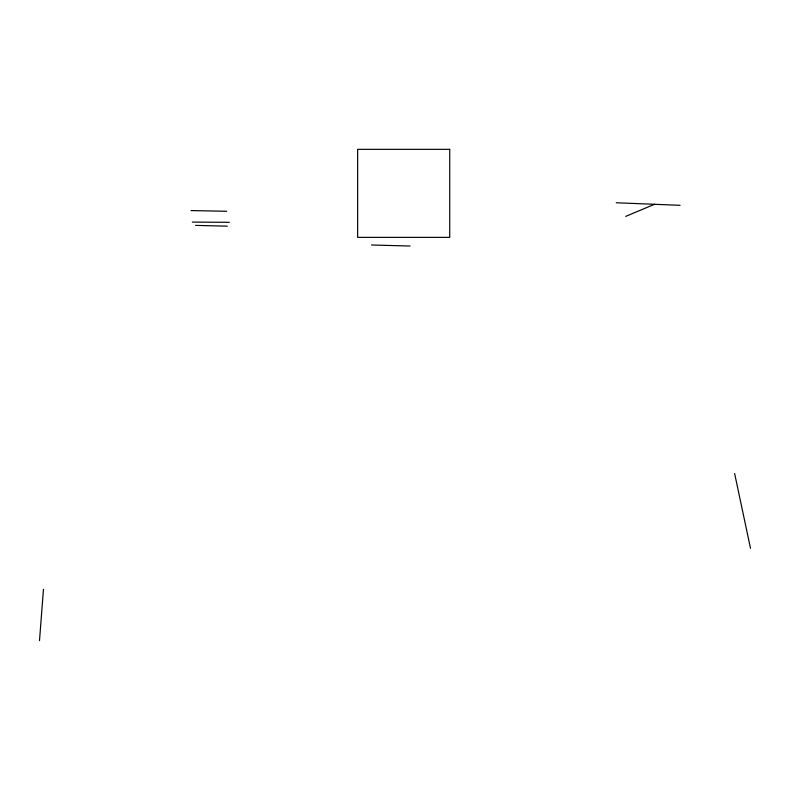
<?xml version="1.0" encoding="UTF-8"?>
<svg xmlns="http://www.w3.org/2000/svg" width="790" height="790" viewBox="0 0 790 790"><rect width="100%" height="100%" fill="white"/><g stroke="black" fill="none" stroke-linecap="round" stroke-linejoin="round"><path stroke-width="1.19" d="M39.5 640.66L43.46 589.36M625.71 216.381L654.564 204.274M192.355 222.089L229.327 222.326M191.061 210.575L226.7 211.276M195.565 225.397L227.322 226.167M371.517 244.989L410.059 246.036M616.259 202.773L680.091 205.311M734.631 473.556L750.5 548.3M449.727 149.34L357.643 149.34L357.643 237.356L449.727 237.356L449.727 149.34"/></g></svg>
